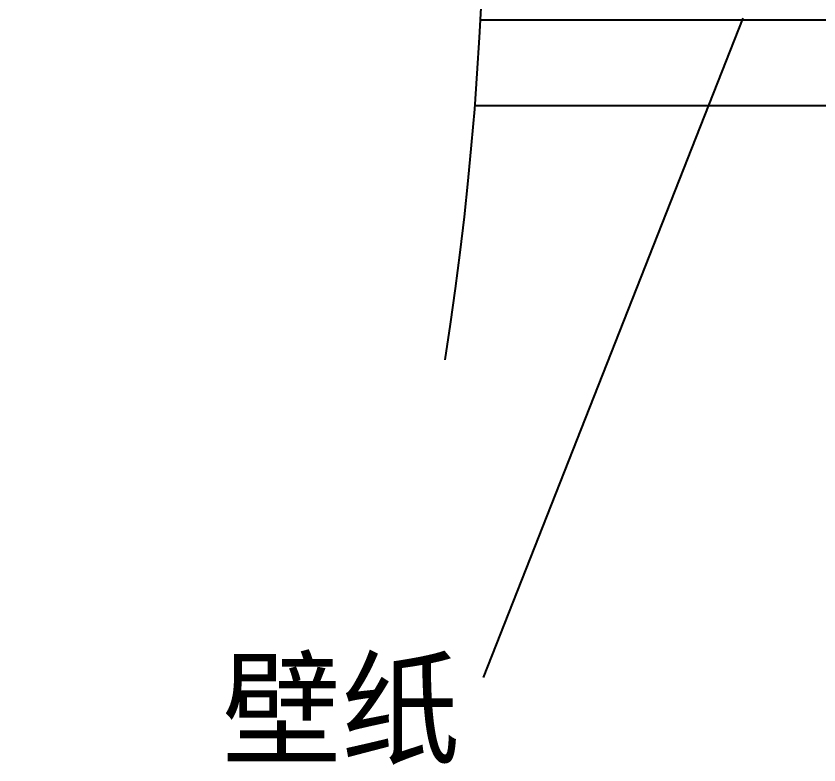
# Model space of a CAD drawing. Header units: metres. Extents: x 80 to 5348, y 323 to 6956.
# Drawn here: x 80 to 607, y 564 to 1054 of the extents above; entities that cross this region are included whole.
import ezdxf

# ---------------------------------------------------------------- set-up
doc = ezdxf.new("R2010")
doc.units = ezdxf.units.M
for name, color, linetype in [('3', 3, 'Continuous'), ('4', 4, 'Continuous'), ('BH', 3, 'Continuous'), ('DIM', 3, 'Continuous')]:
    doc.layers.add(name, color=color, linetype=linetype)
doc.dimstyles.get("Standard").update_dxf_attribs({"dimtxt": 2.5, "dimasz": 2.5, "dimexe": 1.25, "dimexo": 0.625, "dimtad": 1, "dimcen": 2.5, "dimazin": 3, "dimtfac": 1, "dimtmove": 0, "dimatfit": 3})

msp = doc.modelspace()

# ---------------------------------------------------------------- linework, layer by layer
at = {"layer": '3'}
msp.add_line((381.31, 995.44), (961.77, 995.44), dxfattribs=at)
at = {"layer": '4'}
msp.add_line((384.95, 1051.69), (1137.89, 1051.69), dxfattribs=at)
at = {"layer": 'BH'}
msp.add_arc((-1769.19, 1162.61), 2156.99, 351.1, 30.96, dxfattribs=at)

# ---------------------------------------------------------------- texts
at = {"layer": 'DIM'}
msp.add_text('壁纸', height=60, dxfattribs=at).set_placement((215.56, 570.28))

# ---------------------------------------------------------------- leaders
msp.add_leader([(556.89, 1052.75), (386.64, 620.78)], dimstyle='Standard', dxfattribs=at)

doc.saveas('drawing.dxf')
